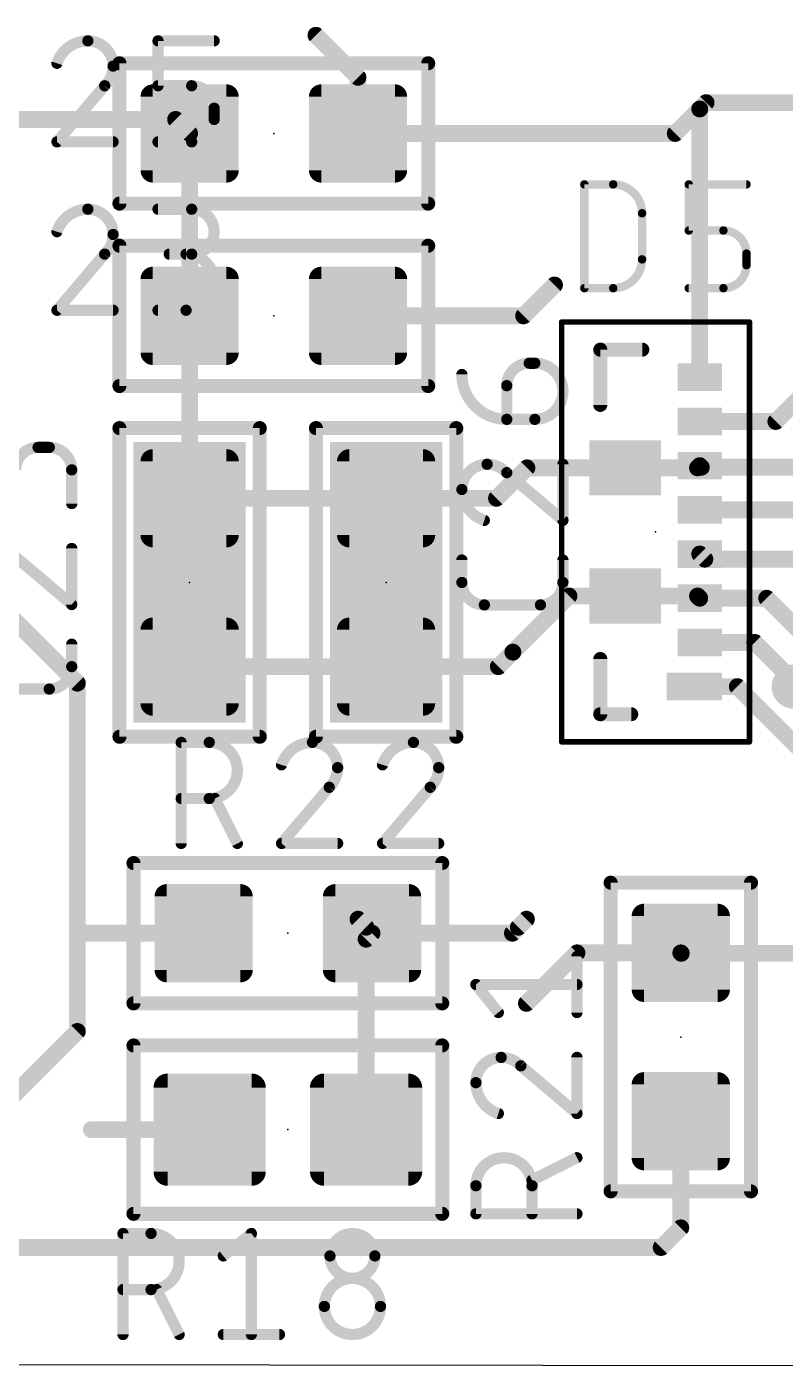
# Model space of a CAD drawing. Extents: x -12 to 108, y -5 to 75.
# Drawn here: x 77.39 to 84.26, y -0.13 to 12.01 of the extents above; entities that cross this region are included whole.
import ezdxf

# ---------------------------------------------------------------- set-up
doc = ezdxf.new("R2010")
doc.units = 0
doc.header["$MEASUREMENT"] = 0
doc.layers.get('0').update_dxf_attribs({"linetype": 'CONTINUOUS'})
for name, color, linetype in [('1', 12, 'CONTINUOUS'), ('20', 31, 'CONTINUOUS'), ('21', 41, 'CONTINUOUS'), ('23', 53, 'CONTINUOUS'), ('25', 253, 'CONTINUOUS'), ('39', 12, 'CONTINUOUS')]:
    doc.layers.add(name, color=color, linetype=linetype)

# ---------------------------------------------------------------- blocks, each defined once
blk = doc.blocks.new('RECT')
blk.add_solid([(-0.5, -0.5), (0.5, -0.5), (-0.5, 0.5), (0.5, 0.5)])
blk = doc.blocks.new('RECT142240X142240R25')
at = {"const_width": 0.1111}
blk.add_lwpolyline([(0.3889, -0.3334), (0.3889, 0.3334, 0.4142), (0.3334, 0.3889), (-0.3334, 0.3889, 0.4142), (-0.3889, 0.3334), (-0.3889, -0.3334, 0.4142), (-0.3334, -0.3889), (0.3334, -0.3889, 0.4142)], format="xyb", close=True, dxfattribs=at)
blk.add_solid([(-0.3588, -0.3588), (0.3588, -0.3588), (-0.3588, 0.3588), (0.3588, 0.3588)])
blk = doc.blocks.new('RECT162560X162560R25')
at = {"const_width": 0.127}
blk.add_lwpolyline([(0.4445, -0.381), (0.4445, 0.381, 0.4142), (0.381, 0.4445), (-0.381, 0.4445, 0.4142), (-0.4445, 0.381), (-0.4445, -0.381, 0.4142), (-0.381, -0.4445), (0.381, -0.4445, 0.4142)], format="xyb", close=True, dxfattribs=at)
blk.add_solid([(-0.4064, -0.4064), (0.4064, -0.4064), (-0.4064, 0.4064), (0.4064, 0.4064)])

msp = doc.modelspace()

# ---------------------------------------------------------------- linework, layer by layer
at = {"layer": '1', "const_width": 0.1524}
for points in [[(80.01, 11.938), (80.391, 11.557)], [(80.391, 11.557), (80.391, 11.3534)], [(80.391, 11.3534), (80.391, 11.049)], [(83.2616, 11.049), (83.4834, 11.2708)], [(83.4834, 11.2708), (83.5406, 11.328)], [(83.4834, 8.8422), (83.4834, 11.2708)], [(86.868, 11.328), (83.5406, 11.328)], [(78.74, 11.176), (75.946, 11.176)], [(78.867, 11.049), (78.74, 11.176)], [(78.867, 11.049), (78.867, 9.398)], [(80.391, 11.049), (83.2616, 11.049)], [(85.9581, 10.228), (84.1723, 8.4422)], [(82.169, 9.6774), (81.8896, 9.398)], [(78.867, 9.398), (78.867, 7.747)], [(81.8896, 9.398), (80.391, 9.398)], [(74.5772, 9.3472), (77.851, 6.0734)], [(84.1723, 8.4422), (83.4834, 8.4422)], [(81.9194, 8.0222), (81.6442, 7.747)], [(82.8084, 8.0222), (81.9194, 8.0222)], [(83.4634, 8.0222), (82.8084, 8.0222)], [(83.4834, 8.0422), (83.4634, 8.0222)], [(83.4976, 8.028), (83.4834, 8.0422)], [(86.868, 8.028), (83.4976, 8.028)], [(80.645, 7.747), (78.867, 7.747)], [(81.6442, 7.747), (80.645, 7.747)], [(85.1992, 7.6422), (83.4834, 7.6422)], [(83.5298, 7.1958), (83.4834, 7.2422)], [(84.5401, 7.1958), (83.5298, 7.1958)], [(82.3004, 6.8622), (81.7924, 6.3542)], [(82.3004, 6.8622), (82.8084, 6.8622)], [(82.8084, 6.8622), (83.4634, 6.8622)], [(83.4634, 6.8622), (83.4834, 6.8422)], [(84.0898, 6.8422), (83.4834, 6.8422)], [(85.104, 5.828), (84.0898, 6.8422)], [(83.9818, 6.4422), (83.4834, 6.4422)], [(85.696, 4.728), (83.9818, 6.4422)], [(81.7922, 6.3542), (81.661, 6.223)], [(81.7924, 6.3542), (81.7922, 6.3542)], [(80.645, 6.223), (78.867, 6.223)], [(80.645, 6.223), (81.661, 6.223)], [(77.851, 6.0734), (77.851, 3.81)], [(83.8237, 6.0422), (83.4334, 6.0422)], [(86.2379, 3.628), (83.8237, 6.0422)], [(80.4639, 3.8641), (80.391, 3.937)], [(81.915, 3.937), (81.788, 3.81)], [(81.915, 3.937), (81.8421, 3.8641)], [(78.994, 3.81), (77.851, 3.81)], [(77.851, 3.81), (77.851, 2.921)], [(80.4639, 3.7559), (80.4639, 3.8641)], [(80.518, 3.81), (80.4639, 3.7559)], [(81.788, 3.81), (80.518, 3.81)], [(80.4639, 3.7559), (80.4639, 2.9464)], [(81.915, 3.175), (82.3722, 3.6322)], [(82.3722, 3.6322), (83.312, 3.6322)], [(83.3162, 3.628), (83.312, 3.6322)], [(86.868, 3.628), (83.3162, 3.628)], [(77.851, 2.921), (77.089, 2.159)], [(80.4639, 2.9464), (80.4639, 2.032)], [(79.0481, 2.032), (77.978, 2.032)], [(83.312, 2.1082), (83.312, 1.143)], [(83.312, 1.143), (83.1342, 0.9652)], [(83.1342, 0.9652), (76.5081, 0.9652)]]:
    msp.add_lwpolyline(points, dxfattribs=at)
at = {"layer": '1', "const_width": 0.0762}
for points in [[(80.0369, 11.9649, 1), (79.9831, 11.9111)], [(80.4291, 11.557, 1), (80.3529, 11.557)], [(80.3641, 11.5301, 1), (80.4179, 11.5839)], [(80.4291, 11.3534, 1), (80.3529, 11.3534)], [(80.3529, 11.3534, 1), (80.4291, 11.3534)], [(83.5215, 11.2708, 1), (83.4453, 11.2708)], [(83.4565, 11.2977, 1), (83.5103, 11.2439)], [(83.5103, 11.2439, 1), (83.4565, 11.2977)], [(83.5406, 11.3661, 1), (83.5406, 11.2899)], [(83.5675, 11.3011, 1), (83.5137, 11.3549)], [(78.7669, 11.2029, 1), (78.7131, 11.1491)], [(78.74, 11.1379, 1), (78.74, 11.2141)], [(78.9051, 11.049, 1), (78.8289, 11.049)], [(78.8401, 11.0221, 1), (78.8939, 11.0759)], [(80.391, 11.0871, 1), (80.391, 11.0109)], [(80.3529, 11.049, 1), (80.4291, 11.049)], [(83.2347, 11.0759, 1), (83.2885, 11.0221)], [(83.2616, 11.0109, 1), (83.2616, 11.0871)], [(82.1959, 9.6505, 1), (82.1421, 9.7043)], [(78.9051, 9.398, 1), (78.8289, 9.398)], [(80.391, 9.4361, 1), (80.391, 9.3599)], [(81.8896, 9.3599, 1), (81.8896, 9.4361)], [(78.8289, 9.398, 1), (78.9051, 9.398)], [(81.8627, 9.4249, 1), (81.9165, 9.3711)], [(83.4453, 8.8422, 1), (83.5215, 8.8422)], [(83.4834, 8.4803, 1), (83.4834, 8.4041)], [(84.1454, 8.4691, 1), (84.1993, 8.4153)], [(84.1723, 8.4041, 1), (84.1723, 8.4803)], [(81.9194, 8.0603, 1), (81.9194, 7.9841)], [(81.9463, 7.9953, 1), (81.8925, 8.0491)], [(82.8084, 8.0603, 1), (82.8084, 7.9841)], [(82.8084, 7.9841, 1), (82.8084, 8.0603)], [(83.4365, 8.0491, 1), (83.4903, 7.9953)], [(83.5103, 8.0691, 1), (83.4565, 8.0153)], [(83.5103, 8.0153, 1), (83.4565, 8.0691)], [(83.4976, 8.0661, 1), (83.4976, 7.9899)], [(83.4634, 7.9841, 1), (83.4634, 8.0603)], [(83.4707, 8.0011, 1), (83.5245, 8.0549)], [(78.867, 7.7851, 1), (78.867, 7.7089)], [(78.8289, 7.747, 1), (78.9051, 7.747)], [(80.645, 7.7851, 1), (80.645, 7.7089)], [(80.645, 7.7089, 1), (80.645, 7.7851)], [(81.6173, 7.7739, 1), (81.6711, 7.7201)], [(81.6442, 7.7089, 1), (81.6442, 7.7851)], [(83.4834, 7.6803, 1), (83.4834, 7.6041)], [(83.5103, 7.2691, 1), (83.4565, 7.2153)], [(83.5298, 7.2339, 1), (83.5298, 7.1577)], [(83.5029, 7.1689, 1), (83.5567, 7.2227)], [(82.3004, 6.9003, 1), (82.3004, 6.8241)], [(82.3273, 6.8353, 1), (82.2735, 6.8891)], [(82.8084, 6.9003, 1), (82.8084, 6.8241)], [(82.8084, 6.8241, 1), (82.8084, 6.9003)], [(83.4903, 6.8891, 1), (83.4365, 6.8353)], [(83.4634, 6.8241, 1), (83.4634, 6.9003)], [(83.4834, 6.8803, 1), (83.4834, 6.8041)], [(83.4565, 6.8153, 1), (83.5103, 6.8691)], [(84.1167, 6.8691, 1), (84.0629, 6.8153)], [(84.0898, 6.8041, 1), (84.0898, 6.8803)], [(83.4834, 6.4803, 1), (83.4834, 6.4041)], [(84.0087, 6.4691, 1), (83.9549, 6.4153)], [(83.9818, 6.4041, 1), (83.9818, 6.4803)], [(81.7922, 6.3923, 1), (81.7922, 6.3161)], [(81.7655, 6.3811, 1), (81.8193, 6.3273)], [(81.8191, 6.3273, 1), (81.7653, 6.3811)], [(81.7924, 6.3161, 1), (81.7924, 6.3923)], [(78.867, 6.2611, 1), (78.867, 6.1849)], [(80.645, 6.2611, 1), (80.645, 6.1849)], [(80.645, 6.1849, 1), (80.645, 6.2611)], [(81.6341, 6.2499, 1), (81.6879, 6.1961)], [(81.661, 6.1849, 1), (81.661, 6.2611)], [(77.8891, 6.0734, 1), (77.8129, 6.0734)], [(77.8241, 6.0465, 1), (77.8779, 6.1003)], [(83.4334, 6.0803, 1), (83.4334, 6.0041)], [(83.8507, 6.0691, 1), (83.7968, 6.0153)], [(83.8237, 6.0041, 1), (83.8237, 6.0803)], [(80.4179, 3.9639, 1), (80.3641, 3.9101)], [(81.9419, 3.9101, 1), (81.8881, 3.9639)], [(81.9419, 3.9101, 1), (81.8881, 3.9639)], [(77.851, 3.8481, 1), (77.851, 3.7719)], [(77.8891, 3.81, 1), (77.8129, 3.81)], [(78.994, 3.7719, 1), (78.994, 3.8481)], [(80.502, 3.8641, 1), (80.4258, 3.8641)], [(80.437, 3.8371, 1), (80.4908, 3.891)], [(80.518, 3.8481, 1), (80.518, 3.7719)], [(80.5449, 3.7831, 1), (80.4911, 3.8369)], [(81.788, 3.7719, 1), (81.788, 3.8481)], [(81.8151, 3.891, 1), (81.869, 3.8371)], [(77.8129, 3.81, 1), (77.8891, 3.81)], [(80.502, 3.7559, 1), (80.4258, 3.7559)], [(80.4258, 3.7559, 1), (80.502, 3.7559)], [(80.437, 3.7828, 1), (80.4908, 3.729)], [(81.7611, 3.8369, 1), (81.8149, 3.7831)], [(82.3722, 3.6703, 1), (82.3722, 3.5941)], [(82.3991, 3.6053, 1), (82.3453, 3.6591)], [(83.3389, 3.6591, 1), (83.2851, 3.6053)], [(83.3162, 3.6661, 1), (83.3162, 3.5899)], [(83.2893, 3.6011, 1), (83.3431, 3.6549)], [(83.312, 3.5941, 1), (83.312, 3.6703)], [(81.8881, 3.2019, 1), (81.9419, 3.1481)], [(77.8129, 2.921, 1), (77.8891, 2.921)], [(77.8779, 2.8941, 1), (77.8241, 2.9479)], [(80.502, 2.9464, 1), (80.4258, 2.9464)], [(80.4258, 2.9464, 1), (80.502, 2.9464)], [(77.978, 2.0701, 1), (77.978, 1.9939)], [(79.0481, 1.9939, 1), (79.0481, 2.0701)], [(80.4258, 2.032, 1), (80.502, 2.032)], [(83.3501, 2.1082, 1), (83.2739, 2.1082)], [(83.3389, 1.1161, 1), (83.2851, 1.1699)], [(83.2739, 1.143, 1), (83.3501, 1.143)], [(83.1073, 0.9921, 1), (83.1611, 0.9383)], [(83.1342, 0.9271, 1), (83.1342, 1.0033)]]:
    msp.add_lwpolyline(points, format="xyb", dxfattribs=at)
at = {"layer": '20'}
msp.add_line((0, 0), (103.5104, -0.127), dxfattribs=at)
at = {"layer": '21'}
for points, const_width in [([(78.2638, 11.684, 1), (78.2002, 11.684)], 0.0635), ([(78.232, 11.7158, 1), (78.232, 11.6523)], 0.0635), ([(81.0578, 11.684, 1), (80.9943, 11.684)], 0.0635), ([(81.026, 11.6523, 1), (81.026, 11.7158)], 0.0635), ([(78.232, 10.4458, 1), (78.232, 10.3822)], 0.0635), ([(78.2002, 10.414, 1), (78.2638, 10.414)], 0.0635), ([(80.9943, 10.414, 1), (81.0578, 10.414)], 0.0635), ([(81.026, 10.3822, 1), (81.026, 10.4458)], 0.0635), ([(78.2638, 10.033, 1), (78.2002, 10.033)], 0.0635), ([(78.232, 10.0648, 1), (78.232, 10.0013)], 0.0635), ([(81.0578, 10.033, 1), (80.9943, 10.033)], 0.0635), ([(81.026, 10.0013, 1), (81.026, 10.0648)], 0.0635), ([(82.5834, 9.124, 1), (82.5834, 9.0604)], 0.0635), ([(82.6151, 9.0922, 1), (82.5516, 9.0922)], 0.0635), ([(82.9634, 9.0604, 1), (82.9634, 9.124)], 0.0635), ([(78.232, 8.7948, 1), (78.232, 8.7312)], 0.0635), ([(78.2002, 8.763, 1), (78.2638, 8.763)], 0.0635), ([(80.9943, 8.763, 1), (81.0578, 8.763)], 0.0635), ([(81.026, 8.7312, 1), (81.026, 8.7948)], 0.0635), ([(82.5516, 8.5922, 1), (82.6151, 8.5922)], 0.0635), ([(78.2638, 8.382, 1), (78.2002, 8.382)], 0.0635), ([(78.232, 8.4138, 1), (78.232, 8.3502)], 0.0635), ([(79.5338, 8.382, 1), (79.4703, 8.382)], 0.0635), ([(79.502, 8.3502, 1), (79.502, 8.4138)], 0.0635), ([(80.01, 8.4138, 1), (80.01, 8.3502)], 0.0635), ([(80.0418, 8.382, 1), (79.9783, 8.382)], 0.0635), ([(81.3118, 8.382, 1), (81.2482, 8.382)], 0.0635), ([(81.28, 8.3502, 1), (81.28, 8.4138)], 0.0635), ([(82.6151, 6.2922, 1), (82.5516, 6.2922)], 0.0635), ([(84.3334, 5.9422, 1), (84.3334, 6.1422, 1), (84.3334, 5.9422)], 0.2), ([(82.5834, 5.8239, 1), (82.5834, 5.7605)], 0.0635), ([(82.8634, 5.7605, 1), (82.8634, 5.8239)], 0.0635), ([(82.5516, 5.7922, 1), (82.6151, 5.7922)], 0.0635), ([(78.2002, 5.588, 1), (78.2638, 5.588)], 0.0635), ([(78.232, 5.6197, 1), (78.232, 5.5563)], 0.0635), ([(79.4703, 5.588, 1), (79.5338, 5.588)], 0.0635), ([(79.502, 5.5563, 1), (79.502, 5.6197)], 0.0635), ([(80.01, 5.6197, 1), (80.01, 5.5563)], 0.0635), ([(79.9783, 5.588, 1), (80.0418, 5.588)], 0.0635), ([(81.2482, 5.588, 1), (81.3118, 5.588)], 0.0635), ([(81.28, 5.5563, 1), (81.28, 5.6197)], 0.0635), ([(78.359, 4.4768, 1), (78.359, 4.4133)], 0.0635), ([(78.3908, 4.445, 1), (78.3273, 4.445)], 0.0635), ([(81.1848, 4.445, 1), (81.1213, 4.445)], 0.0635), ([(81.153, 4.4133, 1), (81.153, 4.4768)], 0.0635), ([(82.7088, 4.2672, 1), (82.6453, 4.2672)], 0.0635), ([(82.677, 4.2989, 1), (82.677, 4.2355)], 0.0635), ([(83.9788, 4.2672, 1), (83.9153, 4.2672)], 0.0635), ([(83.947, 4.2355, 1), (83.947, 4.2989)], 0.0635), ([(78.359, 3.2068, 1), (78.359, 3.1433)], 0.0635), ([(78.3273, 3.175, 1), (78.3908, 3.175)], 0.0635), ([(81.1213, 3.175, 1), (81.1848, 3.175)], 0.0635), ([(81.153, 3.1433, 1), (81.153, 3.2068)], 0.0635), ([(78.359, 2.8258, 1), (78.359, 2.7622)], 0.0635), ([(78.3908, 2.794, 1), (78.3273, 2.794)], 0.0635), ([(81.1848, 2.794, 1), (81.1213, 2.794)], 0.0635), ([(81.153, 2.7622, 1), (81.153, 2.8258)], 0.0635), ([(82.677, 1.505, 1), (82.677, 1.4415)], 0.0635), ([(82.6453, 1.4732, 1), (82.7088, 1.4732)], 0.0635), ([(83.9153, 1.4732, 1), (83.9788, 1.4732)], 0.0635), ([(83.947, 1.4415, 1), (83.947, 1.505)], 0.0635), ([(78.359, 1.3017, 1), (78.359, 1.2383)], 0.0635), ([(78.3273, 1.27, 1), (78.3908, 1.27)], 0.0635), ([(81.1213, 1.27, 1), (81.1848, 1.27)], 0.0635), ([(81.153, 1.2383, 1), (81.153, 1.3017)], 0.0635)]:
    msp.add_lwpolyline(points, format="xyb", dxfattribs=dict(at, const_width=const_width))
at = {"layer": '21', "const_width": 0.127}
for points in [[(78.232, 10.414), (78.232, 11.684)], [(78.232, 11.684), (81.026, 11.684)], [(81.026, 11.684), (81.026, 10.414)], [(81.026, 10.414), (78.232, 10.414)], [(78.232, 8.763), (78.232, 10.033)], [(78.232, 10.033), (81.026, 10.033)], [(81.026, 10.033), (81.026, 8.763)], [(82.5834, 8.5922), (82.5834, 9.0922)], [(82.5834, 9.0922), (82.9634, 9.0922)], [(81.026, 8.763), (78.232, 8.763)], [(78.232, 5.588), (78.232, 8.382)], [(78.232, 8.382), (79.502, 8.382)], [(79.502, 8.382), (79.502, 5.588)], [(80.01, 5.588), (80.01, 8.382)], [(80.01, 8.382), (81.28, 8.382)], [(81.28, 8.382), (81.28, 5.588)], [(82.5834, 5.7922), (82.5834, 6.2922)], [(82.8634, 5.7922), (82.5834, 5.7922)], [(79.502, 5.588), (78.232, 5.588)], [(81.28, 5.588), (80.01, 5.588)], [(78.359, 3.175), (78.359, 4.445)], [(78.359, 4.445), (81.153, 4.445)], [(81.153, 4.445), (81.153, 3.175)], [(82.677, 1.4732), (82.677, 4.2672)], [(82.677, 4.2672), (83.947, 4.2672)], [(83.947, 4.2672), (83.947, 1.4732)], [(81.153, 3.175), (78.359, 3.175)], [(78.359, 2.794), (81.153, 2.794)], [(78.359, 1.27), (78.359, 2.794)], [(81.153, 2.794), (81.153, 1.27)], [(83.947, 1.4732), (82.677, 1.4732)], [(81.153, 1.27), (78.359, 1.27)]]:
    msp.add_lwpolyline(points, dxfattribs=at)
at = {"layer": '23'}
for p in [(79.629, 11.049), (79.629, 9.398), (83.0834, 7.4422), (78.867, 6.985), (80.645, 6.985), (79.756, 3.81), (83.312, 2.8702), (79.756, 2.032)]:
    msp.add_point(p, dxfattribs=at)
at = {"layer": '25'}
for points, const_width in [([(77.946, 11.8872, 0.3252), (77.6666, 11.684)], 0.1016), ([(78.1746, 11.6586, 0.4142), (77.946, 11.8872)], 0.1016), ([(77.946, 11.9126, 1), (77.946, 11.8618)], 0.0508), ([(77.946, 11.8618, 1), (77.946, 11.9126)], 0.0508), ([(78.6064, 11.8872, 1), (78.5556, 11.8872)], 0.0508), ([(78.581, 11.9126, 1), (78.581, 11.8618)], 0.0508), ([(79.089, 11.8618, 1), (79.089, 11.9126)], 0.0508), ([(77.6424, 11.6918, 1), (77.6907, 11.6762)], 0.0508), ([(78.0984, 11.4808, 0.2053), (78.1746, 11.6586)], 0.1016), ([(78.2, 11.6586, 1), (78.1492, 11.6586)], 0.0508), ([(78.1492, 11.6586, 1), (78.2, 11.6586)], 0.0508), ([(78.0809, 11.4992, 1), (78.1159, 11.4624)], 0.0508), ([(78.1177, 11.4643, 1), (78.079, 11.4973)], 0.0508), ([(78.581, 11.5062, 1), (78.581, 11.4554)], 0.0508), ([(78.5556, 11.4808, 1), (78.6064, 11.4808)], 0.0508), ([(79.089, 11.2776, 0.4142), (78.8858, 11.4808)], 0.1016), ([(78.8858, 11.5062, 1), (78.8858, 11.4554)], 0.0508), ([(78.8858, 11.4554, 1), (78.8858, 11.5062)], 0.0508), ([(79.1144, 11.2776, 1), (79.0636, 11.2776)], 0.0508), ([(79.0636, 11.2776, 1), (79.1144, 11.2776)], 0.0508), ([(78.8858, 10.9728, 0.4142), (79.089, 11.176)], 0.1016), ([(79.1144, 11.176, 1), (79.0636, 11.176)], 0.0508), ([(79.0636, 11.176, 1), (79.1144, 11.176)], 0.0508), ([(77.6472, 10.9893, 1), (77.6859, 10.9563)], 0.0508), ([(77.6666, 10.9982, 1), (77.6666, 10.9474)], 0.0508), ([(78.1746, 10.9474, 1), (78.1746, 10.9982)], 0.0508), ([(78.581, 10.9982, 1), (78.581, 10.9474)], 0.0508), ([(78.8858, 10.9982, 1), (78.8858, 10.9474)], 0.0508), ([(78.8858, 10.9474, 1), (78.8858, 10.9982)], 0.0508), ([(82.4393, 10.6072, 1), (82.4393, 10.5691)], 0.0381), ([(82.4584, 10.5881, 1), (82.4203, 10.5881)], 0.0381), ([(82.7004, 10.6072, 1), (82.7004, 10.5691)], 0.0381), ([(82.9614, 10.327, 0.4142), (82.7004, 10.5881)], 0.0762), ([(82.7004, 10.5691, 1), (82.7004, 10.6072)], 0.0381), ([(83.4032, 10.5881, 1), (83.3651, 10.5881)], 0.0381), ([(83.3842, 10.6072, 1), (83.3842, 10.5691)], 0.0381), ([(83.9063, 10.5691, 1), (83.9063, 10.6072)], 0.0381), ([(77.946, 10.3632, 0.3252), (77.6666, 10.16)], 0.1016), ([(78.1746, 10.1346, 0.4142), (77.946, 10.3632)], 0.1016), ([(77.946, 10.3886, 1), (77.946, 10.3378)], 0.0508), ([(77.946, 10.3378, 1), (77.946, 10.3886)], 0.0508), ([(78.581, 10.3886, 1), (78.581, 10.3378)], 0.0508), ([(78.8858, 9.9568, 1), (78.8858, 10.3632)], 0.1016), ([(78.8858, 10.3886, 1), (78.8858, 10.3378)], 0.0508), ([(78.8858, 10.3378, 1), (78.8858, 10.3886)], 0.0508), ([(82.9805, 10.327, 1), (82.9424, 10.327)], 0.0381), ([(82.9424, 10.327, 1), (82.9805, 10.327)], 0.0381), ([(83.3842, 10.1895, 1), (83.3842, 10.1514)], 0.0381), ([(83.6975, 10.1895, 1), (83.6975, 10.1514)], 0.0381), ([(83.9063, 9.9616, 0.4142), (83.6975, 10.1704)], 0.0762), ([(83.6975, 10.1514, 1), (83.6975, 10.1895)], 0.0381), ([(77.6424, 10.1678, 1), (77.6907, 10.1522)], 0.0508), ([(78.0984, 9.9568, 0.2053), (78.1746, 10.1346)], 0.1016), ([(78.2, 10.1346, 1), (78.1492, 10.1346)], 0.0508), ([(78.1492, 10.1346, 1), (78.2, 10.1346)], 0.0508), ([(83.3651, 10.1704, 1), (83.4032, 10.1704)], 0.0381), ([(78.0809, 9.9752, 1), (78.1159, 9.9384)], 0.0508), ([(78.1177, 9.9403, 1), (78.079, 9.9733)], 0.0508), ([(78.6826, 9.9822, 1), (78.6826, 9.9314)], 0.0508), ([(78.835, 9.4488, 1), (78.835, 9.9568)], 0.1016), ([(78.835, 9.9822, 1), (78.835, 9.9314)], 0.0508), ([(78.8858, 9.9822, 1), (78.8858, 9.9314)], 0.0508), ([(78.8858, 9.9314, 1), (78.8858, 9.9822)], 0.0508), ([(83.9253, 9.9616, 1), (83.8873, 9.9616)], 0.0381), ([(83.8873, 9.9616, 1), (83.9253, 9.9616)], 0.0381), ([(82.7004, 9.6483, 0.4142), (82.9614, 9.9094)], 0.0762), ([(82.9805, 9.9094, 1), (82.9424, 9.9094)], 0.0381), ([(82.9424, 9.9094, 1), (82.9805, 9.9094)], 0.0381), ([(83.6975, 9.6483, 0.4142), (83.9063, 9.8571)], 0.0762), ([(83.9253, 9.8571, 1), (83.8873, 9.8571)], 0.0381), ([(83.8873, 9.8571, 1), (83.9253, 9.8571)], 0.0381), ([(82.4393, 9.6674, 1), (82.4393, 9.6293)], 0.0381), ([(82.4203, 9.6483, 1), (82.4584, 9.6483)], 0.0381), ([(82.7004, 9.6673, 1), (82.7004, 9.6293)], 0.0381), ([(82.7004, 9.6293, 1), (82.7004, 9.6674)], 0.0381), ([(83.3842, 9.6674, 1), (83.3842, 9.6293)], 0.0381), ([(83.6975, 9.6674, 1), (83.6975, 9.6293)], 0.0381), ([(83.6975, 9.6293, 1), (83.6975, 9.6674)], 0.0381), ([(77.6472, 9.4653, 1), (77.6859, 9.4323)], 0.0508), ([(77.6666, 9.4742, 1), (77.6666, 9.4234)], 0.0508), ([(78.1746, 9.4234, 1), (78.1746, 9.4742)], 0.0508), ([(78.581, 9.4742, 1), (78.581, 9.4234)], 0.0508), ([(78.835, 9.4742, 1), (78.835, 9.4234)], 0.0508), ([(78.835, 9.4234, 1), (78.835, 9.4742)], 0.0508), ([(81.9404, 8.9692, 0.4142), (81.7372, 8.766)], 0.1016), ([(81.9404, 8.9946, 1), (81.9404, 8.9438)], 0.0508), ([(81.9404, 8.9438, 1), (81.9404, 8.9946)], 0.0508), ([(81.9912, 8.4612, 1), (81.9912, 8.9692)], 0.1016), ([(81.9912, 8.9946, 1), (81.9912, 8.9438)], 0.0508), ([(81.9912, 8.9438, 1), (81.9912, 8.9946)], 0.0508), ([(81.3308, 8.8676, 0.4142), (81.7372, 8.4612)], 0.1016), ([(81.3562, 8.8676, 1), (81.3054, 8.8676)], 0.0508), ([(81.7626, 8.766, 1), (81.7118, 8.766)], 0.0508), ([(81.7118, 8.766, 1), (81.7626, 8.766)], 0.0508), ([(81.7372, 8.4866, 1), (81.7372, 8.4358)], 0.0508), ([(81.7372, 8.4358, 1), (81.7372, 8.4866)], 0.0508), ([(81.9912, 8.4866, 1), (81.9912, 8.4358)], 0.0508), ([(81.9912, 8.4358, 1), (81.9912, 8.4866)], 0.0508), ([(81.7118, 8.4612, 1), (81.7626, 8.4612)], 0.0508), ([(77.4954, 8.2072, 0.4142), (77.2922, 8.004)], 0.1016), ([(77.4954, 8.2326, 1), (77.4954, 8.1818)], 0.0508), ([(77.4954, 8.1818, 1), (77.4954, 8.2326)], 0.0508), ([(77.8002, 8.004, 0.4142), (77.597, 8.2072)], 0.1016), ([(77.597, 8.2326, 1), (77.597, 8.1818)], 0.0508), ([(77.597, 8.1818, 1), (77.597, 8.2326)], 0.0508), ([(77.8256, 8.004, 1), (77.7748, 8.004)], 0.0508), ([(77.7748, 8.004, 1), (77.8256, 8.004)], 0.0508), ([(81.5594, 8.0548, 0.4142), (81.3308, 7.8262)], 0.1016), ([(81.7372, 7.9786, 0.2053), (81.5594, 8.0548)], 0.1016), ([(81.5594, 8.0802, 1), (81.5594, 8.0294)], 0.0508), ([(81.5594, 8.0294, 1), (81.5594, 8.0802)], 0.0508), ([(81.7537, 7.9979, 1), (81.7207, 7.9592)], 0.0508), ([(81.7188, 7.9611, 1), (81.7556, 7.9961)], 0.0508), ([(82.2706, 8.0548, 1), (82.2198, 8.0548)], 0.0508), ([(81.3308, 7.8262, 0.3252), (81.534, 7.5468)], 0.1016), ([(81.3562, 7.8262, 1), (81.3054, 7.8262)], 0.0508), ([(81.3054, 7.8262, 1), (81.3562, 7.8262)], 0.0508), ([(77.7748, 7.6992, 1), (77.8256, 7.6992)], 0.0508), ([(81.5262, 7.5226, 1), (81.5418, 7.5709)], 0.0508), ([(82.2198, 7.5468, 1), (82.2706, 7.5468)], 0.0508), ([(82.2287, 7.5274, 1), (82.2617, 7.5661)], 0.0508), ([(77.8256, 7.2928, 1), (77.7748, 7.2928)], 0.0508), ([(81.3562, 7.1882, 1), (81.3054, 7.1882)], 0.0508), ([(82.2706, 7.1882, 1), (82.2198, 7.1882)], 0.0508), ([(81.3308, 6.985, 0.4142), (81.534, 6.7818)], 0.1016), ([(81.3562, 6.985, 1), (81.3054, 6.985)], 0.0508), ([(81.3054, 6.985, 1), (81.3562, 6.985)], 0.0508), ([(82.042, 6.7818, 0.4142), (82.2452, 6.985)], 0.1016), ([(82.2706, 6.985, 1), (82.2198, 6.985)], 0.0508), ([(82.2198, 6.985, 1), (82.2706, 6.985)], 0.0508), ([(77.7748, 6.7848, 1), (77.8256, 6.7848)], 0.0508), ([(77.7837, 6.7654, 1), (77.8167, 6.8041)], 0.0508), ([(81.534, 6.8072, 1), (81.534, 6.7564)], 0.0508), ([(81.534, 6.7564, 1), (81.534, 6.8072)], 0.0508), ([(82.042, 6.8072, 1), (82.042, 6.7564)], 0.0508), ([(82.042, 6.7564, 1), (82.042, 6.8072)], 0.0508), ([(77.8256, 6.4262, 1), (77.7748, 6.4262)], 0.0508), ([(77.597, 6.0198, 0.4142), (77.8002, 6.223)], 0.1016), ([(77.8256, 6.223, 1), (77.7748, 6.223)], 0.0508), ([(77.7748, 6.223, 1), (77.8256, 6.223)], 0.0508), ([(77.597, 6.0452, 1), (77.597, 5.9944)], 0.0508), ([(77.597, 5.9944, 1), (77.597, 6.0452)], 0.0508), ([(78.8162, 5.5372, 1), (78.7654, 5.5372)], 0.0508), ([(78.7908, 5.5626, 1), (78.7908, 5.5118)], 0.0508), ([(79.0448, 5.0292, 1), (79.0448, 5.5372)], 0.1016), ([(79.0448, 5.5626, 1), (79.0448, 5.5118)], 0.0508), ([(79.0448, 5.5118, 1), (79.0448, 5.5626)], 0.0508), ([(79.978, 5.5372, 0.3252), (79.6986, 5.334)], 0.1016), ([(80.2066, 5.3086, 0.4142), (79.978, 5.5372)], 0.1016), ([(79.978, 5.5626, 1), (79.978, 5.5118)], 0.0508), ([(79.978, 5.5118, 1), (79.978, 5.5626)], 0.0508), ([(80.8924, 5.5372, 0.3252), (80.613, 5.334)], 0.1016), ([(81.121, 5.3086, 0.4142), (80.8924, 5.5372)], 0.1016), ([(80.8924, 5.5626, 1), (80.8924, 5.5118)], 0.0508), ([(80.8924, 5.5118, 1), (80.8924, 5.5626)], 0.0508), ([(79.6744, 5.3418, 1), (79.7227, 5.3262)], 0.0508), ([(80.1304, 5.1308, 0.2053), (80.2066, 5.3086)], 0.1016), ([(80.232, 5.3086, 1), (80.1812, 5.3086)], 0.0508), ([(80.5888, 5.3418, 1), (80.6371, 5.3262)], 0.0508), ([(81.0448, 5.1308, 0.2053), (81.121, 5.3086)], 0.1016), ([(81.1464, 5.3086, 1), (81.0956, 5.3086)], 0.0508), ([(80.1812, 5.3086, 1), (80.232, 5.3086)], 0.0508), ([(81.0956, 5.3086, 1), (81.1464, 5.3086)], 0.0508), ([(80.1129, 5.1492, 1), (80.1479, 5.1124)], 0.0508), ([(80.1497, 5.1143, 1), (80.111, 5.1473)], 0.0508), ([(81.0273, 5.1492, 1), (81.0623, 5.1124)], 0.0508), ([(81.0641, 5.1143, 1), (81.0254, 5.1473)], 0.0508), ([(78.7908, 5.0546, 1), (78.7908, 5.0038)], 0.0508), ([(79.0448, 5.0546, 1), (79.0448, 5.0038)], 0.0508), ([(79.0448, 5.0038, 1), (79.0448, 5.0546)], 0.0508), ([(79.1183, 5.0406, 1), (79.0729, 5.0178)], 0.0508), ([(78.7654, 4.6228, 1), (78.8162, 4.6228)], 0.0508), ([(79.2761, 4.6114, 1), (79.3215, 4.6342)], 0.0508), ([(79.6792, 4.6393, 1), (79.7179, 4.6063)], 0.0508), ([(79.6986, 4.6482, 1), (79.6986, 4.5974)], 0.0508), ([(80.2066, 4.5974, 1), (80.2066, 4.6482)], 0.0508), ([(80.5936, 4.6393, 1), (80.6323, 4.6063)], 0.0508), ([(80.613, 4.6482, 1), (80.613, 4.5974)], 0.0508), ([(81.121, 4.5974, 1), (81.121, 4.6482)], 0.0508), ([(82.3976, 3.6002, 1), (82.3468, 3.6002)], 0.0508), ([(81.4578, 3.3716, 1), (81.4578, 3.3208)], 0.0508), ([(81.4776, 3.362, 1), (81.438, 3.3303)], 0.0508), ([(82.3722, 3.3208, 1), (82.3722, 3.3716)], 0.0508), ([(81.6412, 3.0763, 1), (81.6808, 3.108)], 0.0508), ([(82.3468, 3.0922, 1), (82.3976, 3.0922)], 0.0508), ([(81.6864, 2.6858, 0.4142), (81.4578, 2.4572)], 0.1016), ([(81.8642, 2.6096, 0.2053), (81.6864, 2.6858)], 0.1016), ([(81.6864, 2.7112, 1), (81.6864, 2.6604)], 0.0508), ([(81.6864, 2.6604, 1), (81.6864, 2.7112)], 0.0508), ([(82.3976, 2.6858, 1), (82.3468, 2.6858)], 0.0508), ([(81.8807, 2.6289, 1), (81.8477, 2.5902)], 0.0508), ([(81.8458, 2.5921, 1), (81.8826, 2.6271)], 0.0508), ([(81.4578, 2.4572, 0.3252), (81.661, 2.1778)], 0.1016), ([(81.4832, 2.4572, 1), (81.4324, 2.4572)], 0.0508), ([(81.4324, 2.4572, 1), (81.4832, 2.4572)], 0.0508), ([(81.6532, 2.1536, 1), (81.6688, 2.2019)], 0.0508), ([(82.3468, 2.1778, 1), (82.3976, 2.1778)], 0.0508), ([(82.3557, 2.1584, 1), (82.3887, 2.1971)], 0.0508), ([(81.9658, 1.524, 1), (81.4578, 1.524)], 0.1016), ([(82.3836, 1.7553, 1), (82.3608, 1.8007)], 0.0508), ([(81.9544, 1.5975, 1), (81.9772, 1.5521)], 0.0508), ([(81.4832, 1.524, 1), (81.4324, 1.524)], 0.0508), ([(81.4324, 1.524, 1), (81.4832, 1.524)], 0.0508), ([(81.9912, 1.524, 1), (81.9404, 1.524)], 0.0508), ([(81.9404, 1.524, 1), (81.9912, 1.524)], 0.0508), ([(81.4578, 1.2954, 1), (81.4578, 1.2446)], 0.0508), ([(81.4324, 1.27, 1), (81.4832, 1.27)], 0.0508), ([(81.9404, 1.27, 1), (81.9912, 1.27)], 0.0508), ([(82.3722, 1.2446, 1), (82.3722, 1.2954)], 0.0508), ([(78.2894, 1.0922, 1), (78.2386, 1.0922)], 0.0508), ([(78.264, 1.1176, 1), (78.264, 1.0668)], 0.0508), ([(78.518, 0.5842, 1), (78.518, 1.0922)], 0.1016), ([(78.518, 1.1176, 1), (78.518, 1.0668)], 0.0508), ([(78.518, 1.0668, 1), (78.518, 1.1176)], 0.0508), ([(79.4512, 1.0922, 1), (79.4004, 1.0922)], 0.0508), ([(79.4417, 1.0724, 1), (79.4099, 1.112)], 0.0508), ([(80.5434, 0.889, 1), (80.137, 0.889)], 0.1016), ([(79.1559, 0.9088, 1), (79.1877, 0.8692)], 0.0508), ([(80.137, 0.889, 1), (80.5434, 0.889)], 0.1016), ([(80.1624, 0.889, 1), (80.1116, 0.889)], 0.0508), ([(80.1116, 0.889, 1), (80.1624, 0.889)], 0.0508), ([(80.5688, 0.889, 1), (80.518, 0.889)], 0.0508), ([(80.518, 0.889, 1), (80.5688, 0.889)], 0.0508), ([(80.5942, 0.4318, 1), (80.0862, 0.4318)], 0.1016), ([(78.264, 0.6096, 1), (78.264, 0.5588)], 0.0508), ([(78.518, 0.6096, 1), (78.518, 0.5588)], 0.0508), ([(78.518, 0.5588, 1), (78.518, 0.6096)], 0.0508), ([(78.5915, 0.5956, 1), (78.5461, 0.5728)], 0.0508), ([(80.0862, 0.4318, 1), (80.5942, 0.4318)], 0.1016), ([(80.1116, 0.4318, 1), (80.0608, 0.4318)], 0.0508), ([(80.0608, 0.4318, 1), (80.1116, 0.4318)], 0.0508), ([(80.6196, 0.4318, 1), (80.5688, 0.4318)], 0.0508), ([(80.5688, 0.4318, 1), (80.6196, 0.4318)], 0.0508), ([(78.2386, 0.1778, 1), (78.2894, 0.1778)], 0.0508), ([(78.7493, 0.1664, 1), (78.7947, 0.1892)], 0.0508), ([(79.1718, 0.2032, 1), (79.1718, 0.1524)], 0.0508), ([(79.4004, 0.1778, 1), (79.4512, 0.1778)], 0.0508), ([(79.6798, 0.1524, 1), (79.6798, 0.2032)], 0.0508)]:
    msp.add_lwpolyline(points, format="xyb", dxfattribs=dict(at, const_width=const_width))
for points, const_width in [([(78.581, 11.4808), (78.581, 11.8872)], 0.1016), ([(78.581, 11.8872), (79.089, 11.8872)], 0.1016), ([(78.0984, 11.4808), (77.6666, 10.9728)], 0.1016), ([(78.8858, 11.4808), (78.581, 11.4808)], 0.1016), ([(79.089, 11.176), (79.089, 11.2776)], 0.1016), ([(77.6666, 10.9728), (78.1746, 10.9728)], 0.1016), ([(78.581, 10.9728), (78.8858, 10.9728)], 0.1016), ([(82.4393, 9.6483), (82.4393, 10.5881)], 0.0762), ([(82.4393, 10.5881), (82.7004, 10.5881)], 0.0762), ([(83.3842, 10.1704), (83.3842, 10.5881)], 0.0762), ([(83.3842, 10.5881), (83.9063, 10.5881)], 0.0762), ([(78.581, 10.3632), (78.8858, 10.3632)], 0.1016), ([(82.9614, 10.327), (82.9614, 9.9094)], 0.0762), ([(83.6975, 10.1704), (83.3842, 10.1704)], 0.0762), ([(78.0984, 9.9568), (77.6666, 9.4488)], 0.1016), ([(78.8858, 9.9568), (78.6826, 9.9568)], 0.1016), ([(83.9063, 9.8571), (83.9063, 9.9616)], 0.0762), ([(82.7004, 9.6483), (82.4393, 9.6483)], 0.0762), ([(83.3842, 9.6483), (83.6975, 9.6483)], 0.0762), ([(77.6666, 9.4488), (78.1746, 9.4488)], 0.1016), ([(78.581, 9.4488), (78.835, 9.4488)], 0.1016), ([(81.9404, 8.9692), (81.9912, 8.9692)], 0.1016), ([(81.7372, 8.4612), (81.7372, 8.766)], 0.1016), ([(81.9912, 8.4612), (81.7372, 8.4612)], 0.1016), ([(77.597, 8.2072), (77.4954, 8.2072)], 0.1016), ([(77.8002, 7.6992), (77.8002, 8.004)], 0.1016), ([(81.7372, 7.9786), (82.2452, 7.5468)], 0.1016), ([(82.2452, 7.5468), (82.2452, 8.0548)], 0.1016), ([(77.8002, 6.7848), (77.8002, 7.2928)], 0.1016), ([(77.2922, 7.2166), (77.8002, 6.7848)], 0.1016), ([(81.3308, 6.985), (81.3308, 7.1882)], 0.1016), ([(82.2452, 7.1882), (82.2452, 6.985)], 0.1016), ([(82.042, 6.7818), (81.534, 6.7818)], 0.1016), ([(77.8002, 6.4262), (77.8002, 6.223)], 0.1016), ([(77.597, 6.0198), (77.089, 6.0198)], 0.1016), ([(78.7908, 4.6228), (78.7908, 5.5372)], 0.1016), ([(78.7908, 5.5372), (79.0448, 5.5372)], 0.1016), ([(80.1304, 5.1308), (79.6986, 4.6228)], 0.1016), ([(81.0448, 5.1308), (80.613, 4.6228)], 0.1016), ([(79.0448, 5.0292), (78.7908, 5.0292)], 0.1016), ([(79.2988, 4.6228), (79.0956, 5.0292)], 0.1016), ([(79.6986, 4.6228), (80.2066, 4.6228)], 0.1016), ([(80.613, 4.6228), (81.121, 4.6228)], 0.1016), ([(82.3722, 3.0922), (82.3722, 3.6002)], 0.1016), ([(81.661, 3.0922), (81.4578, 3.3462)], 0.1016), ([(81.4578, 3.3462), (82.3722, 3.3462)], 0.1016), ([(82.3722, 2.1778), (82.3722, 2.6858)], 0.1016), ([(81.8642, 2.6096), (82.3722, 2.1778)], 0.1016), ([(82.3722, 1.778), (81.9658, 1.5748)], 0.1016), ([(81.4578, 1.27), (81.4578, 1.524)], 0.1016), ([(81.9658, 1.524), (81.9658, 1.27)], 0.1016), ([(82.3722, 1.27), (81.4578, 1.27)], 0.1016), ([(78.264, 0.1778), (78.264, 1.0922)], 0.1016), ([(78.264, 1.0922), (78.518, 1.0922)], 0.1016), ([(79.1718, 0.889), (79.4258, 1.0922)], 0.1016), ([(79.4258, 1.0922), (79.4258, 0.1778)], 0.1016), ([(78.518, 0.5842), (78.264, 0.5842)], 0.1016), ([(78.772, 0.1778), (78.5688, 0.5842)], 0.1016), ([(79.1718, 0.1778), (79.6798, 0.1778)], 0.1016)]:
    msp.add_lwpolyline(points, dxfattribs=dict(at, const_width=const_width))
at = {"layer": '39', "const_width": 0.05}
for points in [[(82.2334, 5.5422), (82.2334, 9.3422)], [(82.2334, 9.3422), (83.9334, 9.3422)], [(83.9334, 9.3422), (83.9334, 5.5422)], [(83.9334, 5.5422), (82.2334, 5.5422)]]:
    msp.add_lwpolyline(points, dxfattribs=at)
at = {"layer": '39', "const_width": 0.025}
for points in [[(82.2459, 9.3422, 1), (82.2209, 9.3422)], [(82.2334, 9.3547, 1), (82.2334, 9.3297)], [(83.9459, 9.3422, 1), (83.9209, 9.3422)], [(83.9334, 9.3297, 1), (83.9334, 9.3547)], [(82.2334, 5.5547, 1), (82.2334, 5.5297)], [(82.2209, 5.5422, 1), (82.2459, 5.5422)], [(83.9209, 5.5422, 1), (83.9459, 5.5422)], [(83.9334, 5.5297, 1), (83.9334, 5.5547)]]:
    msp.add_lwpolyline(points, format="xyb", dxfattribs=at)

# ---------------------------------------------------------------- block references
at = {"layer": '1'}
for p, rotation in [((78.867, 11.049), 180), ((80.391, 11.049), 180), ((78.867, 9.398), 180), ((80.391, 9.398), 180), ((78.867, 7.747), 90), ((80.645, 7.747), 90), ((78.867, 6.223), 90), ((80.645, 6.223), 90), ((78.994, 3.81), 180), ((80.518, 3.81), 180), ((83.312, 3.6322), 270), ((83.312, 2.1082), 270)]:
    msp.add_blockref('RECT142240X142240R25', p, dxfattribs=dict(at, rotation=rotation))
at = {"layer": '1', "rotation": 180}
for p, xscale, yscale in [((83.4834, 8.8422), 0.4, 0.25), ((83.4834, 8.4422), 0.4, 0.25), ((82.8084, 8.0222), 0.65, 0.5), ((83.4834, 8.0422), 0.4, 0.25), ((83.4834, 7.6422), 0.4, 0.25), ((83.4834, 7.2422), 0.4, 0.25), ((82.8084, 6.8622), 0.65, 0.5), ((83.4834, 6.8422), 0.4, 0.25), ((83.4834, 6.4422), 0.4, 0.25), ((83.4334, 6.0422), 0.5, 0.25)]:
    msp.add_blockref('RECT', p, dxfattribs=dict(at, xscale=xscale, yscale=yscale))
at = {"layer": '1'}
for p in [(79.0481, 2.032), (80.4639, 2.032)]:
    msp.add_blockref('RECT162560X162560R25', p, dxfattribs=at)
at = {"layer": '39', "xscale": 2.54, "yscale": 1.016, "rotation": 90}
for p in [(78.867, 6.985), (80.645, 6.985)]:
    msp.add_blockref('RECT', p, dxfattribs=at)

doc.saveas('drawing.dxf')
